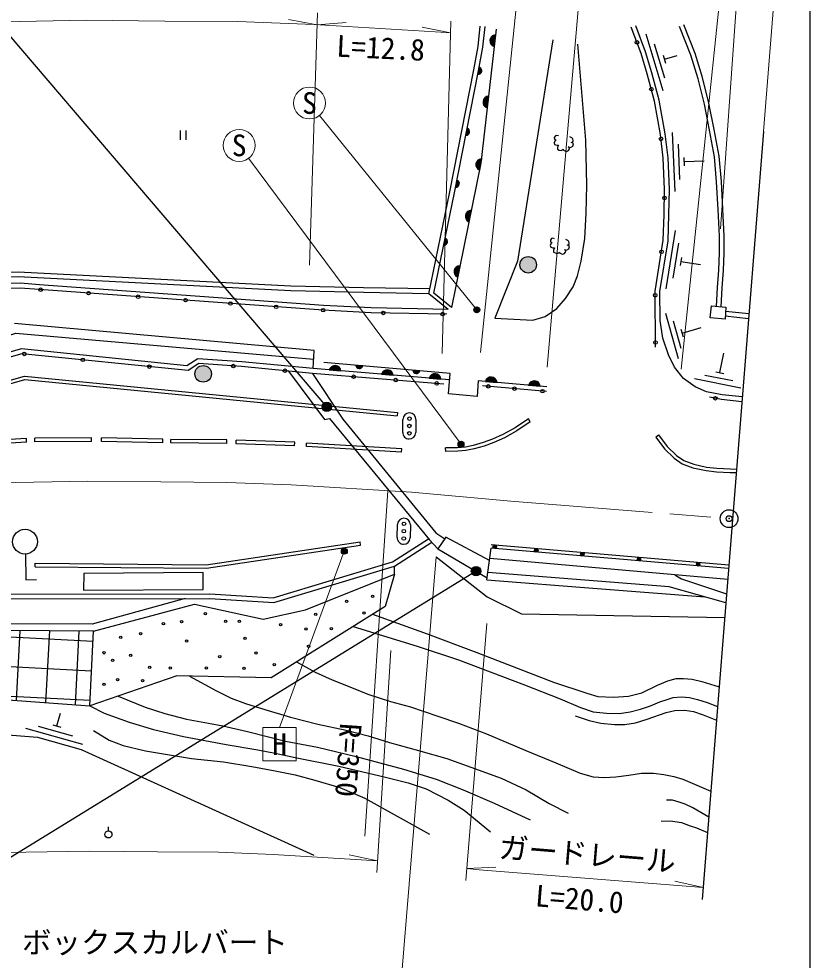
# Model space of a CAD drawing. Units: millimetres at full size, sheet at 1:1000; details may follow other scales. Extents: x 40000 to 680000, y 20000 to 380000.
# Drawn here: x 512048 to 579000, y 238764 to 318369 of the extents above; entities that cross this region are included whole.
import ezdxf
from ezdxf.enums import TextEntityAlignment as Align

# ---------------------------------------------------------------- set-up
doc = ezdxf.new("R2010")
doc.units = ezdxf.units.MM
doc.header["$LTSCALE"] = 1000
doc.header["$PDMODE"] = 32
doc.header["$PDSIZE"] = 500
doc.linetypes.add('CHAIN', pattern=[18.5, 12, -1.5, 3.5, -1.5])
for name, color, linetype, lineweight in [('M-BGD', 7, 'Continuous', 25), ('M-BGD-HTXT', 7, 'Continuous', 13), ('M-BMK', 2, 'CHAIN', 13), ('M-BMK-OTRS', 5, 'Continuous', 25), ('M-BMK-SRVR', 3, 'Continuous', 25), ('M-STR-HTXT', 7, 'Continuous', 13), ('M-STR-STRC', 7, 'Continuous', 25), ('M-TTL-BAND', 7, 'Continuous', 25)]:
    doc.layers.add(name, color=color, linetype=linetype, lineweight=lineweight)
doc.layers.add('M-OTRS', color=6, linetype='Continuous')
doc.styles.add('ＭＳ ゴシック', font='')
doc.styles.get('ＭＳ ゴシック').set_extended_font_data('MS Gothic')

msp = doc.modelspace()

# ---------------------------------------------------------------- hatches: boundary and pattern name
at = {"layer": 'M-BGD'}
for points in [[(552254, 316032, -0.82183), (552365, 317017)], [(551005, 314276), (550895, 313660, 0.84072)], [(551672, 310847, -0.82183), (551782, 311832)], [(549988, 309121), (549866, 308507, 0.84072)], [(551042, 305565, -0.82183), (551212, 306541)], [(549118, 304739), (548996, 304125, 0.84072)], [(550133, 301204, -0.82183), (550331, 302175)], [(548112, 299827), (547986, 299214, 0.84072)], [(555845, 297570, -1), (554445, 297570, -0.41421), (555145, 298270, -0.41421)], [(549178, 296519, -0.82183), (549376, 297490)], [(528343, 288346, -1), (526943, 288346, -0.41421), (527643, 289046, -0.41421)], [(538315, 288675, -0.82183), (539303, 288595)], [(541152, 289012, -0.82183), (540560, 289063)], [(542727, 288317, -0.82183), (543714, 288237)], [(545961, 288597, -0.82183), (545369, 288648)], [(546776, 287989, -0.82183), (547763, 287909)], [(551517, 287709, -0.82183), (552504, 287623)], [(555167, 287389, -0.82183), (556154, 287303)], [(552163, 273722, -0.41421), (552313, 273872, -0.41421), (552463, 273722, -1)], [(555673, 273421, -0.41421), (555823, 273571, -0.41421), (555973, 273421, -1)], [(559572, 273087, -0.41421), (559722, 273237, -0.41421), (559872, 273087, -1)], [(564364, 272677, -0.41421), (564514, 272827, -0.41421), (564664, 272677, -1)], [(569376, 272247, -0.41421), (569526, 272397, -0.41421), (569676, 272247, -1)]]:
    msp.add_hatch(color=256, dxfattribs=at).paths.add_polyline_path(points)
h = msp.add_hatch(dxfattribs=at)
h.set_pattern_fill('USER', color=256, style=0, pattern_type=2)
h.set_pattern_definition([(357, (0, 0), (130.84, 2496.574), []), (87, (0, 0), (-2496.574, 130.84), [])])
h.paths.add_polyline_path([(467461, 263475), (470393, 263657), (476638, 263659), (482291, 262899), (518068, 260266), (518370, 266585), (507178, 266658), (506932, 263127), (495595, 263630), (495933, 266878), (483639, 267613), (477977, 268404), (473407, 270838, -0.64397), (472282, 271437), (471698, 271749), (444378, 267074), (445088, 262510), (448852, 263217), (455626, 261442), (460254, 262562), (464408, 263193)])
at = {"layer": 'M-STR-STRC'}
for points in [[(551014, 293877, -1), (550575, 293638, -0.41421), (550675, 293977, -0.41421)], [(537768, 285339, -1), (538443, 285769, -0.41421), (538320, 285217, -0.41421)], [(549680, 282510, -1), (549241, 282271, -0.41421), (549340, 282610, -0.41421)], [(539806, 273465, -1), (539367, 273225, -0.41421), (539467, 273565, -0.41421)], [(550392, 271447, -1), (551067, 271877, -0.41421), (550944, 271324, -0.41421)]]:
    msp.add_hatch(color=256, dxfattribs=at).paths.add_polyline_path(points)

# ---------------------------------------------------------------- linework, layer by layer
at = {"layer": 'M-BGD'}
for p, q in [((552254, 316032), (552365, 317017)), ((565082, 317087), (566529, 312301)), ((565802, 316260), (566671, 313388)), ((566566, 315290), (566768, 314619)), ((566667, 314955), (567744, 315280)), ((551005, 314276), (550895, 313660)), ((551672, 310847), (551782, 311832)), ((525704, 308913), (525704, 308131)), ((526171, 308913), (526171, 308131)), ((549988, 309121), (549866, 308507)), ((567329, 308756), (567547, 303761)), ((567822, 307776), (567953, 304779)), ((551042, 305565), (551212, 306541)), ((568322, 306647), (568352, 305948)), ((568337, 306298), (570023, 306371)), ((549118, 304739), (548996, 304125)), ((550133, 301204), (550331, 302175)), ((567566, 300463), (566777, 295525)), ((548112, 299827), (547986, 299214)), ((567852, 299404), (567379, 296442)), ((568115, 298197), (568005, 297506)), ((568060, 297852), (569726, 297586)), ((549178, 296519), (549376, 297490)), ((548382, 293797), (546733, 295126)), ((566756, 293483), (567837, 289632)), ((571821, 293259), (573789, 293039)), ((571848, 293659), (573821, 293438)), ((567406, 292834), (568054, 290524)), ((568163, 291800), (569788, 292256)), ((568069, 292137), (568258, 291464)), ((571354, 288448), (571684, 290103)), ((541152, 289012), (540560, 289063)), ((538315, 288675), (539303, 288595)), ((542727, 288317), (543714, 288237)), ((545961, 288597), (545369, 288648)), ((570089, 288242), (572442, 287771)), ((571010, 288516), (571697, 288379)), ((546776, 287989), (547763, 287909)), ((551517, 287709), (552504, 287623)), ((555167, 287389), (556154, 287303)), ((569216, 287957), (573138, 287173)), ((556689, 286855), (551272, 287329)), ((544088, 285089), (544059, 284790)), ((555321, 284279), (555155, 284529)), ((512704, 282582), (512689, 282881)), ((518206, 282939), (513391, 282905)), ((513397, 282605), (513391, 282905)), ((518205, 282639), (513397, 282605)), ((518205, 282639), (518206, 282939)), ((519030, 282626), (519036, 282926)), ((524222, 282514), (519030, 282626)), ((524228, 282814), (519036, 282926)), ((524222, 282514), (524228, 282814)), ((524897, 282502), (524901, 282802)), ((529654, 282766), (524901, 282802)), ((529646, 282466), (529654, 282766)), ((530429, 282430), (530441, 282729)), ((535400, 282566), (530441, 282729)), ((565938, 282997), (566178, 283176)), ((529646, 282466), (524897, 282502)), ((535383, 282266), (530429, 282430)), ((535383, 282266), (535400, 282566)), ((536380, 282191), (536400, 282491)), ((544435, 281710), (536380, 282191)), ((544453, 282009), (536400, 282491)), ((544435, 281710), (544453, 282009)), ((548162, 281783), (548158, 282083)), ((540961, 273848), (540917, 274145)), ((543831, 272070), (546990, 274100)), ((572124, 272175), (552024, 273897)), ((512601, 273102), (512655, 270928)), ((551651, 270922), (551998, 273598)), ((572100, 271876), (551998, 273598)), ((513434, 272027), (513437, 272327)), ((572027, 270965), (551884, 272718)), ((543822, 271393), (543831, 272070)), ((512655, 270928), (513545, 270951)), ((515258, 258573), (515560, 259657)), ((512608, 258379), (517423, 257033)), ((513692, 258543), (516581, 257736)), ((514921, 258667), (515595, 258479)), ((519629, 249699), (519629, 250038))]:
    msp.add_line(p, q, dxfattribs=at)
for points in [[(546733, 295126), (548512, 303740), (550557, 314042), (550914, 316033), (551091, 317747)], [(552420, 317508), (551146, 306175), (548657, 293961), (547151, 295174), (548904, 303660), (550950, 313968), (551310, 315977), (551489, 317706)], [(565921, 290597), (565887, 295341), (566574, 299645), (566644, 301802), (566687, 303966), (566573, 306588), (566341, 308592), (565834, 311409), (565217, 313705), (564692, 315440), (563866, 317650)], [(573258, 286390), (571546, 286574), (570231, 286837), (569270, 287244), (568281, 287956), (567513, 288917), (567008, 289966), (566539, 291371), (566305, 292846), (566287, 295311), (566973, 299607), (567044, 301791), (567088, 303971), (566972, 306620), (566737, 308650), (566224, 311496), (565601, 313815), (565071, 315569), (564240, 317790)], [(571062, 294047), (571165, 295655), (571263, 297106), (571321, 298602), (571329, 299982), (571206, 302245), (571086, 304598), (570898, 306690), (570485, 308946), (570045, 311159), (569515, 313304), (568898, 315295), (567940, 317714)], [(571460, 294011), (571564, 295629), (571663, 297085), (571721, 298593), (571729, 299992), (571605, 302266), (571485, 304626), (571295, 306744), (570878, 309021), (570435, 311246), (569900, 313412), (569275, 315428), (568312, 317861)], [(557239, 316586), (554232, 297872), (552325, 293055), (555533, 292900), (556582, 293209), (557575, 293867), (558294, 294707), (558950, 295701), (559319, 296626), (559636, 297867), (559946, 299789), (560050, 301935), (560111, 304296), (560021, 308115), (559339, 316216)], [(557700, 308469), (557572, 308515), (557460, 308470), (557354, 308336), (557373, 308206), (557456, 308147), (557516, 308136), (557411, 308075), (557346, 307886), (557378, 307749), (557559, 307679), (557707, 307698), (557630, 307502), (557627, 307336), (557751, 307260), (557933, 307221), (558058, 307277), (558091, 307339), (558143, 307256), (558375, 307153), (558549, 307221), (558648, 307381), (558606, 307492), (558535, 307545), (558728, 307497), (558920, 307609), (558973, 307808), (558902, 307885), (558774, 307917), (558931, 307961), (558953, 308050), (558912, 308220), (558830, 308310), (558658, 308388)], [(557367, 299778), (557239, 299824), (557127, 299779), (557021, 299645), (557041, 299515), (557123, 299456), (557183, 299445), (557078, 299384), (557013, 299195), (557045, 299058), (557227, 298989), (557374, 299008), (557297, 298811), (557294, 298645), (557418, 298569), (557600, 298531), (557725, 298586), (557758, 298648), (557810, 298565), (558042, 298462), (558216, 298531), (558315, 298690), (558273, 298802), (558202, 298854), (558396, 298806), (558587, 298918), (558640, 299117), (558569, 299194), (558441, 299226), (558598, 299271), (558620, 299359), (558579, 299529), (558497, 299619), (558325, 299697)], [(546815, 295524), (541203, 295632), (535073, 295754), (512000, 296947), (502104, 296631)], [(546733, 295126), (541195, 295232), (535059, 295354), (511996, 296547), (502177, 296233)], [(548382, 293797), (541859, 293917), (537823, 294127), (513788, 295873), (512184, 296005), (509829, 295969)], [(548261, 293399), (541845, 293517), (537798, 293728), (513757, 295474), (512171, 295605), (509835, 295569)], [(548486, 287851), (536942, 288786), (537024, 290323), (511684, 292612)], [(536942, 288786), (530929, 289356), (527179, 289626), (526263, 289038), (512281, 290458), (498462, 286544), (498493, 287580), (511790, 291786), (536985, 289593)], [(548013, 287488), (536907, 288388), (530896, 288957), (527283, 289217), (526361, 288626), (512316, 290052), (498752, 286210), (494468, 284674), (481731, 283872), (468063, 282061), (411800, 272697), (406971, 272203), (402541, 271766), (396457, 271310), (392573, 271118), (388512, 271057), (384678, 271103), (381845, 271224), (378209, 271466)], [(556724, 287253), (550897, 287764), (550818, 286438), (548387, 286648), (548530, 288375), (537839, 289298)], [(534853, 288582), (537915, 284493), (538346, 284578), (546793, 274311), (547499, 273553)], [(536907, 288388), (539464, 284521), (547339, 274896), (548081, 274389)], [(503582, 285338), (507520, 286743), (512533, 288159), (544088, 285089)], [(503683, 285055), (507612, 286457), (512561, 287855), (544059, 284790)], [(573226, 285991), (571485, 286178), (570478, 286379)], [(555155, 284529), (554030, 283784), (552999, 283212), (552121, 282819), (551329, 282528), (550499, 282298), (549826, 282157), (549160, 282098), (548158, 282083)], [(555321, 284279), (554185, 283528), (553133, 282944), (552234, 282541), (551421, 282242), (550570, 282007), (549871, 281860), (549176, 281798), (548162, 281783)], [(512689, 282881), (510326, 282728), (507606, 282618), (505295, 282575), (502158, 282413), (499837, 282341), (497488, 282211), (494858, 282009), (491582, 281738), (489116, 281558), (486881, 281320), (483898, 281036), (480649, 280730), (477422, 280321), (471774, 279641), (467082, 279048), (463576, 278454), (458570, 277571), (455577, 277123), (452423, 276646), (448009, 275938), (444827, 275336)], [(565938, 282997), (566685, 281998), (567485, 281219), (568179, 280736), (569085, 280410), (570190, 280168), (571063, 280063), (572233, 280002), (572748, 279996)], [(566178, 283176), (566911, 282196), (567677, 281452), (568318, 281005), (569168, 280699), (570240, 280464), (571089, 280362), (572242, 280301), (572772, 280296)], [(512704, 282582), (510342, 282428), (507615, 282318), (505305, 282275), (502170, 282113), (499850, 282041), (497508, 281911), (494882, 281710), (491606, 281439), (489143, 281259), (486911, 281021), (483927, 280738), (480681, 280432), (477459, 280023), (471810, 279343), (467126, 278751), (463627, 278159), (458618, 277275), (455622, 276826), (452470, 276350), (448060, 275643), (444883, 275041)], [(381834, 260352), (390005, 260163), (394976, 260269), (402911, 261275), (429375, 265033), (444314, 267468), (471630, 272143), (474532, 272383), (477020, 272258), (478983, 272035), (484763, 271196), (506913, 269726), (528216, 269753), (533563, 269419), (543662, 272437), (546719, 274401)], [(513434, 272027), (527930, 271903), (540961, 273848)], [(513437, 272327), (527909, 272203), (540917, 274145)], [(551863, 272559), (548175, 274525), (547499, 273553), (551675, 271108)], [(547345, 272871), (551660, 269482), (554580, 268051), (571771, 267755)], [(381825, 259953), (390004, 259762), (395006, 259870), (402965, 260879), (429435, 264638), (444380, 267074), (471681, 271746), (474539, 271982), (476988, 271859), (478932, 271639), (484721, 270797), (506900, 269326), (528204, 269353), (533609, 269015), (543831, 272070)], [(471698, 271749), (444378, 267074), (445088, 262510), (448852, 263217), (455626, 261442), (460254, 262562), (464408, 263193), (467461, 263475), (470393, 263657), (476638, 263659), (482291, 262899), (518068, 260266)], [(518370, 266585), (507178, 266658), (506932, 263127), (495595, 263630), (495933, 266878), (483639, 267613), (477977, 268404), (471698, 271749)], [(526135, 269351), (518244, 267186), (507201, 267218), (485881, 268357), (479600, 269355), (473470, 271894)], [(571868, 268970), (567067, 270348), (551734, 271559)], [(551651, 270922), (560984, 270190), (570081, 269482)], [(567542, 271355), (568120, 271000), (571930, 269748)], [(541972, 268015), (546602, 266347), (550789, 264788), (557276, 262285), (560093, 261347), (561033, 261060), (562354, 261013), (563627, 261092), (564757, 261379), (566086, 262007), (566956, 262376), (567652, 262580), (568287, 262590), (569024, 262539), (569843, 262335), (571303, 261893)], [(540321, 266982), (545746, 265320), (549247, 264157), (554818, 262052), (557844, 260872), (559575, 260128), (560646, 259760), (561757, 259653), (562873, 259621), (563769, 259758), (564658, 259979), (565489, 260278), (566283, 260618), (566898, 260803), (567400, 260970), (568104, 261026), (568792, 260968), (569454, 260808), (570291, 260548), (571170, 260224)], [(535532, 263984), (537125, 263133), (538549, 262464), (540202, 261815), (541588, 261270), (543490, 260640), (545173, 260200), (547505, 259410), (549238, 258809), (551604, 257918), (554952, 256491), (557489, 255466), (559529, 254592), (560630, 254258), (561591, 254204), (562551, 254269), (563663, 254409), (564721, 254582), (565752, 254566), (566607, 254473), (567465, 254283), (568216, 254069), (570597, 253054)], [(526488, 262788), (528766, 261544), (530001, 260927), (531235, 260477), (532862, 259963), (535046, 259305), (537359, 258734), (539737, 258216), (541610, 257726), (543398, 257180), (545859, 256500), (548246, 255812), (550303, 255091), (552850, 254146), (554959, 253156), (556930, 252015), (558514, 251184)], [(476207, 247022), (476868, 253004), (476108, 257856), (477663, 260004), (479183, 260807), (480249, 260964), (482834, 260056), (513634, 257625), (517336, 256591), (537009, 247633)], [(520455, 261091), (522744, 260147), (524395, 259628), (526227, 259131), (528101, 258793), (529297, 258570), (531383, 258105), (534621, 257290), (537329, 256769), (540585, 255974), (544601, 254904), (547355, 254070), (549638, 253160), (552273, 252051), (555307, 250639)], [(518068, 260266), (519260, 259645), (521389, 258884), (523431, 258279), (525989, 257693), (529579, 257008), (532262, 256541), (533738, 256271), (535424, 255914), (539127, 255176), (543084, 254245), (545000, 253747), (546523, 253248), (548380, 252309), (549720, 251444), (551963, 249628)], [(559121, 259435), (560289, 259032), (561296, 258818), (562437, 258683), (563323, 258697), (564209, 258831), (565202, 259153), (566815, 259695), (567551, 259879), (568406, 259900), (569142, 259803), (569954, 259500), (571078, 259074)], [(518364, 258181), (519691, 257381), (520887, 256915), (522761, 256460), (524788, 256125), (526652, 255832), (529366, 255528), (531748, 255133), (533724, 254774), (535435, 254434), (537086, 253990), (539206, 253359), (541326, 252460), (546803, 249421)], [(570421, 250849), (569081, 251643), (568431, 251951), (567912, 252139), (567338, 252282), (566853, 252293)], [(566382, 250510), (567185, 250536), (568106, 250406), (568858, 250134), (569393, 249959), (570317, 249550)]]:
    msp.add_lwpolyline(points, dxfattribs=at)
for points in [[(570640, 294085), (571869, 293974), (571802, 292979), (570529, 293089)], [(517529, 270065), (527655, 270097), (527644, 271538), (517549, 271464)], [(518068, 260266), (518370, 266585), (526899, 268880), (532707, 267602), (536309, 268382), (543822, 271393), (543036, 268682), (533402, 262651), (525429, 262809)]]:
    msp.add_lwpolyline(points, close=True, dxfattribs=at)
for centre, radius in [((564340, 316380), 150), ((565562, 312420), 150), ((566385, 308215), 150), ((566672, 303220), 150), ((566417, 298663), 150), ((555145, 297570), 700), ((513901, 295464), 150), ((517953, 295169), 150), ((522139, 294865), 150), ((526157, 294573), 150), ((565889, 294994), 150), ((529958, 294297), 150), ((533817, 294017), 150), ((537798, 293728), 150), ((542884, 293498), 150), ((547911, 293406), 150), ((565918, 290994), 150), ((512511, 290032), 150), ((517457, 289530), 150), ((523089, 288958), 150), ((527643, 288346), 700), ((530200, 289008), 150), ((534562, 288610), 150), ((540375, 288107), 150), ((543935, 287818), 150), ((547404, 287537), 150), ((551765, 287286), 150), ((553980, 287092), 150), ((556354, 286884), 150), ((570982, 286279), 150), ((512574, 274152), 1050), ((552313, 273722), 150), ((555823, 273421), 150), ((559722, 273087), 150), ((564514, 272677), 150), ((569526, 272247), 150), ((539779, 269105), 100), ((541981, 269536), 100), ((525814, 267386), 100), ((527835, 268073), 100), ((529541, 267427), 100), ((530710, 267413), 100), ((537172, 268007), 100), ((541242, 268120), 100), ((524287, 267221), 100), ((534199, 267145), 100), ((536340, 266776), 100), ((538497, 266791), 100), ((520674, 266074), 100), ((522348, 266369), 100), ((531195, 265975), 100), ((526240, 265750), 100), ((536556, 265298), 100), ((519263, 264755), 100), ((521517, 264545), 100), ((529053, 264420), 100), ((532104, 264728), 100), ((519986, 264110), 100), ((523125, 263540), 100), ((524866, 263459), 100), ((527913, 263481), 100), ((531087, 263450), 100), ((533659, 263743), 100), ((519261, 262095), 100), ((520400, 262484), 100), ((522519, 262405), 100), ((519629, 249399), 300)]:
    msp.add_circle(centre, radius, dxfattribs=at)
for centre, radius, start, end in [((552407, 316513), 505, 94.75703, 252.41522), ((550896, 313978), 318, 269.7277, 69.94543), ((551824, 311328), 505, 94.75703, 252.41522), ((549874, 308825), 318, 268.66442, 68.88215), ((551224, 306036), 505, 91.27598, 248.93417), ((549004, 304442), 318, 268.66442, 68.88215), ((550328, 301670), 505, 89.65104, 247.30923), ((547996, 299531), 318, 268.22025, 68.43798), ((549373, 296985), 505, 89.65104, 247.30923), ((538801, 288537), 505, 6.53719, 164.19538), ((540861, 289096), 303, 186.24016, 343.89835), ((543213, 288180), 505, 6.53719, 164.19538), ((545670, 288681), 303, 186.24016, 343.89835), ((547261, 287852), 505, 6.53719, 164.19538), ((552002, 287569), 505, 6.16299, 163.82118), ((555652, 287249), 505, 6.16299, 163.82118)]:
    msp.add_arc(centre, radius, start, end, dxfattribs=at)
at = {"layer": 'M-BGD-HTXT'}
for p, q in [((550795, 293758), (537486, 310200)), ((549460, 282390), (531493, 306583)), ((539587, 273345), (534109, 258443))]:
    msp.add_line(p, q, dxfattribs=at)
msp.add_lwpolyline([(532703, 258443), (535515, 258443), (535515, 255631), (532703, 255631)], close=True, dxfattribs=at)
for centre in [(536637, 311249), (530688, 307667)]:
    msp.add_circle(centre, 1350, dxfattribs=at)
at = {"layer": 'M-BMK'}
msp.add_lwpolyline([(459033, 274010), (472567, 276048), (482183, 277262), (488962, 277859), (497481, 278563), (504551, 278901), (511798, 279159), (517894, 279267), (524063, 279206), (529655, 279161), (535100, 278953), (545267, 278338), (553662, 277577), (572141, 276101)], dxfattribs=at)
at = {"layer": 'M-BMK-OTRS'}
msp.add_line((575052, 308854), (569867, 243903), dxfattribs=at)
at = {"layer": 'M-BMK-SRVR'}
msp.add_circle((572141, 276101), 750, dxfattribs=at)
at = {"layer": 'M-OTRS'}
msp.add_point((572141, 276101), dxfattribs=at)
at = {"layer": 'M-STR-HTXT'}
for p, q in [((577586, 340597), (575052, 308854)), ((573355, 328143), (571420, 300615)), ((551102, 290148), (554573, 323657)), ((559729, 323213), (556750, 288899)), ((568080, 288733), (571571, 322267)), ((536643, 297548), (537318, 318866)), ((537287, 317866), (534870, 318298)), ((537287, 317866), (539734, 318060)), ((548566, 317173), (546162, 317671)), ((548591, 318174), (547876, 290058)), ((541327, 249252), (543255, 278460)), ((547345, 272871), (544191, 234584)), ((551633, 267248), (549862, 245513)), ((543521, 264963), (542333, 246180)), ((542396, 247178), (539990, 247666)), ((549943, 246510), (552395, 246633)), ((569946, 244900), (567550, 245434))]:
    msp.add_line(p, q, dxfattribs=at)
for points in [[(492650, 317271), (494945, 317460), (502926, 317842), (510758, 318121), (517741, 318245), (524412, 318179), (530557, 318129), (537022, 317882), (548204, 317205), (548566, 317173)], [(457266, 242221), (463431, 243043), (476855, 245065), (485515, 246158), (491622, 246696), (499515, 247348), (505855, 247651), (512632, 247893), (518016, 247988), (523783, 247932), (528932, 247890), (533558, 247713), (542396, 247178)], [(549943, 246510), (551005, 246413), (569946, 244900)]]:
    msp.add_lwpolyline(points, dxfattribs=at)
at = {"layer": 'M-STR-STRC'}
for p, q in [((538105, 285554), (503894, 325588)), ((544525, 283396), (544541, 284496)), ((545641, 284480), (545625, 283380)), ((544061, 274497), (544077, 275596)), ((545177, 275580), (545161, 274480)), ((550730, 271662), (508949, 245971))]:
    msp.add_line(p, q, dxfattribs=at)
for centre, radius in [((550795, 293758), 250), ((538105, 285554), 400), ((545098, 284562), 150), ((545080, 283322), 150), ((545089, 283942), 150), ((549460, 282390), 250), ((544634, 275663), 150), ((544625, 275043), 150), ((544616, 274423), 150), ((539587, 273345), 250), ((550730, 271662), 400)]:
    msp.add_circle(centre, radius, dxfattribs=at)
for centre, start, end in [((545091, 284488), 89.16401, 179.16401), ((545091, 284488), 359.16401, 89.16401), ((545075, 283388), 179.16401, 269.16401), ((545075, 283388), 269.16401, 359.16401), ((544627, 275588), 89.16401, 179.16401), ((544627, 275588), 359.16401, 89.16401), ((544611, 274488), 179.16401, 269.16401), ((544611, 274488), 269.16401, 359.16401)]:
    msp.add_arc(centre, 550, start, end, dxfattribs=at)
at = {"layer": 'M-TTL-BAND'}
msp.add_line((579000, 20000), (579000, 370000), dxfattribs=at)

# ---------------------------------------------------------------- texts
at = {"layer": 'M-BGD-HTXT', "style": 'ＭＳ ゴシック'}
for s, p in [('S', (536637, 311249)), ('S', (530688, 307667)), ('H', (534109, 257037))]:
    msp.add_text(s, height=1833, dxfattribs=at).set_placement(p, align=Align.MIDDLE_CENTER)
at = {"layer": 'M-STR-HTXT', "style": 'ＭＳ ゴシック'}
for s, rotation, p in [('L=12.8', 357.252, (542597, 314446)), ('R=350', 266.223, (538475, 255778)), ('ガードレール', 355.282, (560026, 246259)), ('L=20.0', 355.282, (559368, 242473))]:
    msp.add_text(s, height=1833, rotation=rotation, dxfattribs=at).set_placement(p, align=Align.BOTTOM_CENTER)
msp.add_text('ボックスカルバート', height=1833, dxfattribs=at).set_placement((534814, 240271), align=Align.MIDDLE_RIGHT)

doc.saveas('drawing.dxf')
